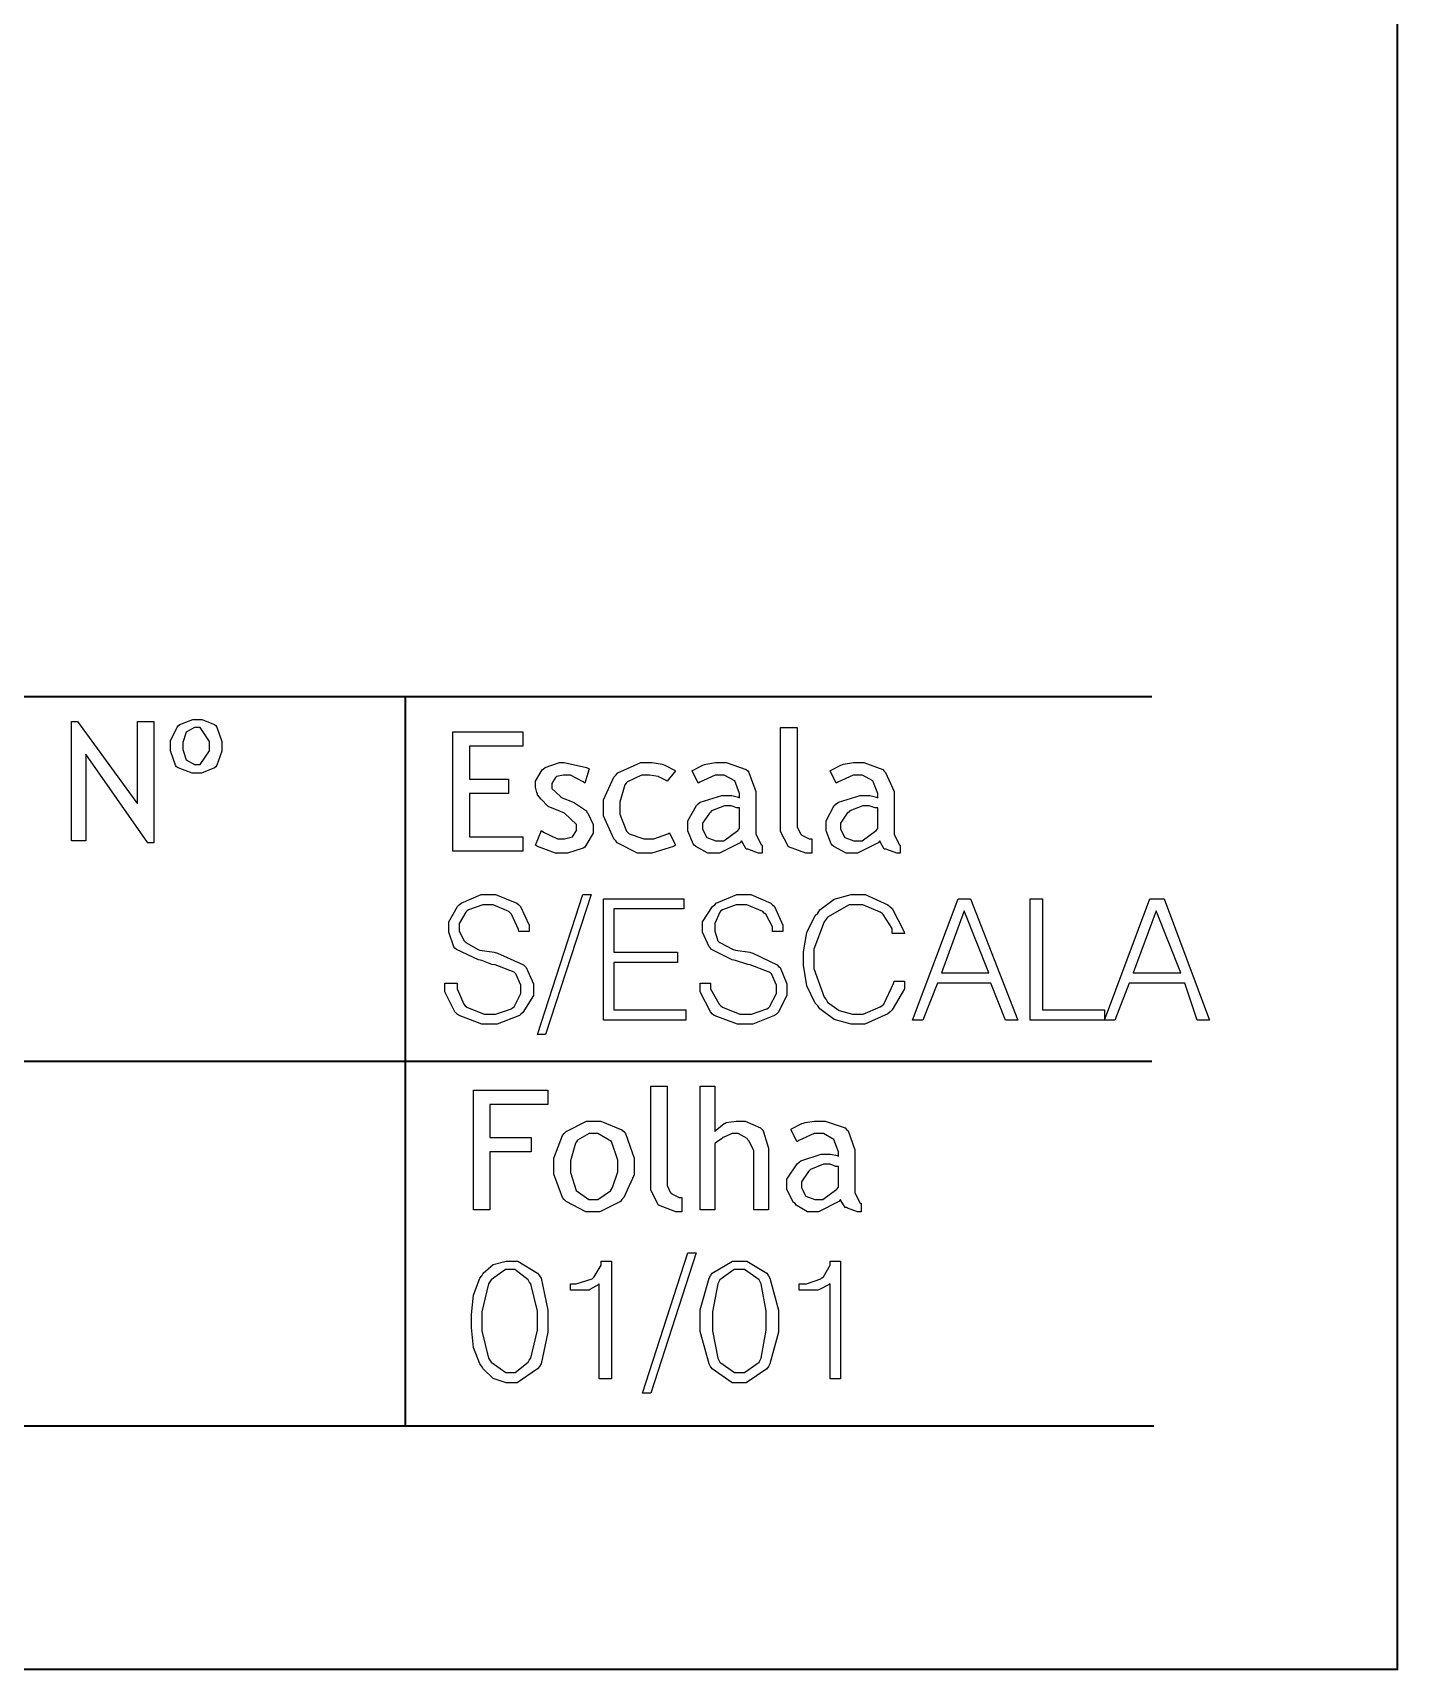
# Model space of a CAD drawing. Extents: x 0 to 210, y 0 to 297.
# Drawn here: x 182.29 to 210.38, y -0.41 to 33.28 of the extents above; entities that cross this region are included whole.
import ezdxf

# ---------------------------------------------------------------- set-up
doc = ezdxf.new("R2010")
doc.units = 0
doc.header["$MEASUREMENT"] = 0
for name, color, linetype in [('C00-00-00-BLACK', 7, 'Continuous'), ('C59-59-59', 251, 'Continuous'), ('CFF-7E-00', 30, 'Continuous')]:
    doc.layers.add(name, color=color, linetype=linetype)

msp = doc.modelspace()

# ---------------------------------------------------------------- linework, layer by layer
at = {"layer": 'C00-00-00-BLACK', "const_width": 0.0423}
msp.add_lwpolyline([(0.0427, -0.3886), (210.36, -0.3886), (210.36, 296.883), (0.0427, 296.883), (0.0427, -0.3886)], close=True, dxfattribs=at)
at = {"layer": 'C00-00-00-BLACK'}
for points in [[(184.658, 16.6109), (183.385, 18.434), (183.385, 16.6522), (183.089, 16.6522), (183.089, 19.1106), (183.216, 19.1106), (184.446, 17.4143), (184.446, 19.1106), (184.785, 19.1106), (184.785, 16.6109), (184.658, 16.6109)], [(185.126, 18.6035), (185.126, 18.7096), (185.263, 18.9949), (185.295, 19.0266), (185.316, 19.0486), (185.586, 19.1534), (185.677, 19.1534), (185.772, 19.1534), (186.035, 19.0486), (186.057, 19.0266), (186.078, 18.9949), (186.184, 18.7013), (186.184, 18.6035), (186.184, 18.4974), (186.078, 18.2108), (186.057, 18.1791), (186.035, 18.1584), (185.766, 18.0496), (185.677, 18.0496), (185.571, 18.0496), (185.286, 18.1584), (185.254, 18.1791), (185.232, 18.2108), (185.126, 18.5057), (185.126, 18.6035)], [(185.38, 18.6035), (185.38, 18.5333), (185.448, 18.3183), (185.619, 18.2218), (185.677, 18.2218), (185.74, 18.2218), (185.93, 18.5084), (185.93, 18.6035), (185.93, 18.6986), (185.74, 18.9839), (185.677, 18.9839), (185.619, 18.9839), (185.448, 18.8888), (185.38, 18.6752), (185.38, 18.6035)], [(191.276, 18.6035), (191.276, 17.9228), (192.079, 17.9228), (192.079, 17.6265), (191.276, 17.6265), (191.276, 16.7376), (192.378, 16.7376), (192.378, 16.4414), (190.937, 16.4414), (190.937, 18.8998), (192.378, 18.8998), (192.378, 18.6035), (191.276, 18.6035)], [(197.678, 16.9499), (197.678, 18.9839), (198.02, 18.9839), (198.02, 16.9912), (198.02, 16.9388), (198.093, 16.7914), (198.104, 16.7804), (198.114, 16.7707), (198.265, 16.6949), (198.316, 16.6949), (198.316, 16.3987), (198.196, 16.3987), (197.837, 16.5323), (197.678, 16.8465), (197.678, 16.9499)], [(192.633, 16.5681), (192.76, 16.8644), (192.801, 16.8327), (193.087, 16.6949), (193.183, 16.6949), (193.235, 16.6949), (193.394, 16.7376), (193.479, 16.8658), (193.479, 16.9072), (193.479, 16.9926), (193.235, 17.2255), (193.183, 17.2461), (193.151, 17.2572), (192.896, 17.3633), (192.887, 17.3729), (192.876, 17.3839), (192.77, 17.4901), (192.76, 17.4997), (192.749, 17.5107), (192.675, 17.5975), (192.675, 17.6265), (192.664, 17.6485), (192.633, 17.7602), (192.633, 17.796), (192.633, 17.8814), (192.77, 18.1157), (192.801, 18.1378), (192.833, 18.1598), (193.126, 18.2645), (193.226, 18.2645), (193.226, 18.2645), (193.682, 18.1598), (193.736, 18.1378), (193.652, 17.8387), (193.619, 17.8704), (193.354, 18.0082), (193.267, 18.0082), (193.213, 18.0082), (193.066, 17.9765), (193.056, 17.9655), (193.045, 17.9558), (192.971, 17.836), (192.971, 17.796), (192.971, 17.7326), (193.151, 17.5645), (193.183, 17.5424), (193.394, 17.457), (193.435, 17.4363), (193.682, 17.2682), (193.693, 17.2461), (193.713, 17.2255), (193.821, 16.9871), (193.821, 16.9072), (193.821, 16.8121), (193.672, 16.5571), (193.652, 16.5255), (193.619, 16.5048), (193.292, 16.3987), (193.183, 16.3987), (193.045, 16.3987), (192.675, 16.5365), (192.633, 16.5681)], [(195.516, 18.0923), (195.346, 17.88), (195.336, 17.8911), (195.199, 17.9558), (195.179, 17.9655), (195.156, 17.9765), (194.979, 18.0082), (194.921, 18.0082), (194.814, 18.0082), (194.529, 17.8704), (194.498, 17.8387), (194.476, 17.807), (194.371, 17.4501), (194.371, 17.3302), (194.371, 17.2034), (194.509, 16.8548), (194.54, 16.8217), (194.561, 16.801), (194.863, 16.6949), (194.963, 16.6949), (195.07, 16.6949), (195.358, 16.801), (195.389, 16.8217), (195.516, 16.5681), (195.473, 16.5365), (195.027, 16.3987), (194.879, 16.3987), (194.731, 16.3987), (194.318, 16.6109), (194.287, 16.6522), (194.244, 16.6949), (194.032, 17.1717), (194.032, 17.3302), (194.032, 17.4997), (194.244, 17.9669), (194.287, 18.0082), (194.328, 18.0509), (194.804, 18.2645), (194.963, 18.2645), (195.038, 18.2645), (195.241, 18.2328), (195.263, 18.2218), (195.294, 18.2122), (195.505, 18.1047), (195.516, 18.0923)], [(196.873, 16.6522), (196.842, 16.6109), (196.419, 16.3987), (196.278, 16.3987), (196.183, 16.3987), (195.93, 16.5365), (195.898, 16.5681), (195.876, 16.5902), (195.771, 16.8603), (195.771, 16.9499), (195.771, 17.067), (195.95, 17.3826), (195.982, 17.4143), (196.023, 17.4473), (196.47, 17.5838), (196.62, 17.5838), (196.672, 17.5838), (196.81, 17.5534), (196.832, 17.5424), (196.832, 17.6293), (196.736, 17.8869), (196.519, 18.0082), (196.447, 18.0082), (196.33, 18.0082), (196.014, 17.8608), (195.982, 17.8387), (195.855, 18.0923), (195.865, 18.1047), (196.077, 18.2122), (196.108, 18.2218), (196.14, 18.2328), (196.339, 18.2645), (196.405, 18.2645), (196.554, 18.2645), (196.969, 18.1253), (197, 18.0923), (197.021, 18.0606), (197.17, 17.672), (197.17, 17.5424), (197.17, 16.8644), (197.17, 16.7914), (197.274, 16.5792), (197.297, 16.5681), (197.297, 16.3987), (197.222, 16.3987), (197.021, 16.4744), (197, 16.4841), (196.969, 16.4841), (196.883, 16.6315), (196.873, 16.6522)], [(199.715, 16.6522), (199.683, 16.6109), (199.26, 16.3987), (199.12, 16.3987), (199.025, 16.3987), (198.771, 16.5365), (198.739, 16.5681), (198.717, 16.5902), (198.612, 16.8603), (198.612, 16.9499), (198.612, 17.067), (198.781, 17.3826), (198.823, 17.4143), (198.865, 17.4473), (199.311, 17.5838), (199.461, 17.5838), (199.514, 17.5838), (199.651, 17.5534), (199.674, 17.5424), (199.674, 17.6293), (199.577, 17.8869), (199.361, 18.0082), (199.289, 18.0082), (199.172, 18.0082), (198.855, 17.8608), (198.823, 17.8387), (198.696, 18.0923), (198.706, 18.1047), (198.918, 18.2122), (198.95, 18.2218), (198.971, 18.2328), (199.178, 18.2645), (199.248, 18.2645), (199.386, 18.2645), (199.778, 18.1253), (199.8, 18.0923), (199.832, 18.0606), (200.011, 17.672), (200.011, 17.5424), (200.011, 16.8644), (200.011, 16.7914), (200.117, 16.5792), (200.139, 16.5681), (200.139, 16.3987), (200.065, 16.3987), (199.864, 16.4744), (199.843, 16.4841), (199.81, 16.4841), (199.724, 16.6315), (199.715, 16.6522)], [(196.832, 17.3302), (196.778, 17.3302), (196.658, 17.3729), (196.62, 17.3729), (196.523, 17.3729), (196.257, 17.2682), (196.237, 17.2461), (196.215, 17.2255), (196.067, 17.0188), (196.067, 16.9499), (196.067, 16.8934), (196.157, 16.7225), (196.343, 16.6522), (196.405, 16.6522), (196.511, 16.6522), (196.799, 16.8658), (196.832, 16.9072), (196.832, 17.3302)], [(199.674, 17.3302), (199.62, 17.3302), (199.5, 17.3729), (199.461, 17.3729), (199.365, 17.3729), (199.099, 17.2682), (199.078, 17.2461), (199.045, 17.2255), (198.909, 17.0188), (198.909, 16.9499), (198.909, 16.8934), (198.998, 16.7225), (199.184, 16.6522), (199.248, 16.6522), (199.354, 16.6522), (199.64, 16.8658), (199.674, 16.9072), (199.674, 17.3302)], [(190.767, 13.7267), (191.021, 13.7267), (191.021, 13.6109), (191.159, 13.2926), (191.19, 13.2608), (191.222, 13.2292), (191.579, 13.0914), (191.699, 13.0914), (191.815, 13.0914), (192.143, 13.1975), (192.165, 13.2182), (192.197, 13.2402), (192.336, 13.5103), (192.336, 13.5999), (192.336, 13.6853), (192.229, 13.9182), (192.209, 13.9388), (192.198, 13.9499), (191.804, 14.1001), (191.74, 14.1097), (191.529, 14.1952), (191.466, 14.2062), (191.011, 14.417), (190.979, 14.4487), (190.958, 14.4708), (190.851, 14.7726), (190.851, 14.8718), (190.851, 14.9889), (191.032, 15.3059), (191.064, 15.3376), (191.105, 15.3693), (191.518, 15.5498), (191.656, 15.5498), (191.815, 15.5498), (192.25, 15.3693), (192.294, 15.3376), (192.326, 15.3059), (192.505, 14.9173), (192.505, 14.7877), (192.294, 14.7877), (192.283, 14.8305), (192.143, 15.1474), (192.122, 15.1681), (192.09, 15.2011), (191.764, 15.3376), (191.656, 15.3376), (191.55, 15.3376), (191.254, 15.2328), (191.233, 15.2108), (191.201, 15.1901), (191.064, 14.9517), (191.064, 14.8718), (191.064, 14.7987), (191.169, 14.5976), (191.19, 14.5755), (191.2, 14.5659), (191.455, 14.417), (191.487, 14.406), (191.783, 14.3647), (191.856, 14.344), (192.389, 14.1001), (192.421, 14.0684), (192.442, 14.0463), (192.591, 13.7115), (192.591, 13.5999), (192.591, 13.4731), (192.377, 13.1231), (192.336, 13.0914), (192.304, 13.0597), (191.849, 12.8805), (191.699, 12.8805), (191.529, 12.8805), (191.062, 13.0597), (191.021, 13.0914), (190.978, 13.1341), (190.767, 13.5475), (190.767, 13.6839), (190.767, 13.7267)], [(193.606, 15.5498), (193.778, 15.5498), (192.844, 12.6683), (192.675, 12.6683), (193.606, 15.5498)], [(196.024, 13.7267), (196.237, 13.7267), (196.237, 13.6109), (196.416, 13.2926), (196.447, 13.2608), (196.479, 13.2292), (196.839, 13.0914), (196.959, 13.0914), (197.075, 13.0914), (197.392, 13.1975), (197.425, 13.2182), (197.445, 13.2402), (197.594, 13.5103), (197.594, 13.5999), (197.594, 13.6853), (197.487, 13.9182), (197.466, 13.9388), (197.444, 13.9499), (197.052, 14.1001), (197, 14.1097), (196.747, 14.1952), (196.682, 14.2062), (196.257, 14.417), (196.237, 14.4487), (196.204, 14.4708), (196.067, 14.7726), (196.067, 14.8718), (196.067, 14.9889), (196.278, 15.3059), (196.321, 15.3376), (196.353, 15.3693), (196.774, 15.5498), (196.916, 15.5498), (197.063, 15.5498), (197.477, 15.3693), (197.509, 15.3376), (197.55, 15.3059), (197.721, 14.9173), (197.721, 14.7877), (197.509, 14.7877), (197.509, 14.8828), (197.371, 15.1474), (197.339, 15.1681), (197.308, 15.2011), (196.981, 15.3376), (196.873, 15.3376), (196.766, 15.3376), (196.479, 15.2328), (196.447, 15.2108), (196.426, 15.1901), (196.321, 14.9517), (196.321, 14.8718), (196.321, 14.7987), (196.383, 14.5976), (196.405, 14.5755), (196.426, 14.5659), (196.704, 14.417), (196.747, 14.406), (197.043, 14.3647), (197.106, 14.344), (197.604, 14.1001), (197.636, 14.0684), (197.667, 14.0463), (197.805, 13.7115), (197.805, 13.5999), (197.805, 13.4731), (197.626, 13.1231), (197.594, 13.0914), (197.551, 13.0597), (197.106, 12.8805), (196.959, 12.8805), (196.788, 12.8805), (196.31, 13.0597), (196.278, 13.0914), (196.235, 13.1341), (196.024, 13.5475), (196.024, 13.6839), (196.024, 13.7267)], [(200.011, 13.7694), (200.224, 13.7694), (200.224, 13.6109), (199.969, 13.1768), (199.927, 13.1341), (199.885, 13.0927), (199.406, 12.8805), (199.248, 12.8805), (199.131, 12.8805), (198.781, 12.9756), (198.484, 13.1975), (198.443, 13.2608), (198.389, 13.3146), (198.214, 13.6688), (198.147, 14.0959), (198.147, 14.2379), (198.147, 14.3702), (198.214, 14.7671), (198.389, 15.1157), (198.443, 15.1681), (198.484, 15.2328), (198.781, 15.4547), (199.131, 15.5498), (199.248, 15.5498), (199.417, 15.5498), (199.885, 15.339), (199.927, 15.2962), (199.969, 15.2645), (200.212, 14.7987), (200.224, 14.745), (199.97, 14.745), (199.97, 14.8511), (199.789, 15.1364), (199.758, 15.1681), (199.726, 15.1901), (199.366, 15.3376), (199.248, 15.3376), (199.088, 15.3376), (198.644, 15.084), (198.612, 15.0413), (198.57, 14.9889), (198.357, 14.4267), (198.357, 14.2379), (198.357, 14.0257), (198.57, 13.4414), (198.612, 13.3876), (198.644, 13.3353), (198.881, 13.1616), (199.155, 13.0914), (199.248, 13.0914), (199.374, 13.0914), (199.726, 13.2402), (199.758, 13.2608), (199.799, 13.2926), (200, 13.717), (200.011, 13.7694)], [(194.032, 12.9646), (194.032, 15.4643), (195.685, 15.4643), (195.685, 15.2535), (194.244, 15.2535), (194.244, 14.3647), (195.559, 14.3647), (195.559, 14.1525), (194.244, 14.1525), (194.244, 13.1768), (195.728, 13.1768), (195.728, 12.9646), (194.032, 12.9646)], [(200.393, 12.9646), (201.327, 15.4643), (201.581, 15.4643), (202.557, 12.9646), (202.303, 12.9646), (202.004, 13.7267), (200.903, 13.7267), (200.604, 12.9646), (200.393, 12.9646)], [(200.988, 13.9388), (201.961, 13.9388), (201.454, 15.2108), (200.988, 13.9388)], [(202.811, 12.9646), (202.811, 15.4643), (203.065, 15.4643), (203.065, 13.1768), (204.338, 13.1768), (204.338, 12.9646), (202.811, 12.9646)], [(204.338, 12.9646), (205.271, 15.4643), (205.567, 15.4643), (206.499, 12.9646), (206.246, 12.9646), (205.992, 13.7267), (204.845, 13.7267), (204.549, 12.9646), (204.338, 12.9646)], [(204.931, 13.9388), (205.907, 13.9388), (205.399, 15.2108), (204.931, 13.9388)], [(191.699, 11.2269), (191.699, 10.5489), (192.548, 10.5489), (192.548, 10.2526), (191.699, 10.2526), (191.699, 9.0647), (191.36, 9.0647), (191.36, 11.5232), (192.887, 11.5232), (192.887, 11.2269), (191.699, 11.2269)], [(195.006, 9.5732), (195.006, 11.6072), (195.346, 11.6072), (195.346, 9.6146), (195.346, 9.5622), (195.41, 9.4148), (195.432, 9.4038), (195.442, 9.3941), (195.592, 9.3183), (195.643, 9.3183), (195.643, 9.022), (195.523, 9.022), (195.165, 9.1557), (195.006, 9.4699), (195.006, 9.5732)], [(197.128, 9.0647), (197.128, 10.2099), (197.128, 10.2843), (197.021, 10.4855), (197, 10.5062), (196.989, 10.5282), (196.807, 10.6329), (196.747, 10.6329), (196.682, 10.6329), (196.511, 10.5599), (196.49, 10.5489), (196.479, 10.5392), (196.33, 10.4331), (196.321, 10.4221), (196.321, 9.0647), (196.024, 9.0647), (196.024, 11.6072), (196.321, 11.6072), (196.321, 10.6757), (196.33, 10.6867), (196.514, 10.8355), (196.536, 10.8452), (196.557, 10.8562), (196.763, 10.8879), (196.832, 10.8879), (196.948, 10.8879), (197.265, 10.7501), (197.297, 10.7184), (197.317, 10.6867), (197.425, 10.3298), (197.425, 10.2099), (197.425, 9.0647), (197.128, 9.0647)], [(193.014, 9.9535), (193.014, 10.1244), (193.193, 10.5916), (193.226, 10.6329), (193.267, 10.6757), (193.682, 10.8879), (193.821, 10.8879), (193.979, 10.8879), (194.412, 10.7074), (194.455, 10.6757), (194.487, 10.6343), (194.667, 10.1244), (194.667, 9.9535), (194.667, 9.7855), (194.455, 9.3197), (194.414, 9.277), (194.382, 9.2356), (193.96, 9.022), (193.821, 9.022), (193.672, 9.022), (193.267, 9.2356), (193.226, 9.277), (193.193, 9.3197), (193.014, 9.7951), (193.014, 9.9535)], [(198.909, 9.277), (198.877, 9.2356), (198.456, 9.022), (198.316, 9.022), (198.231, 9.022), (197.998, 9.1598), (197.977, 9.1915), (197.944, 9.2136), (197.805, 9.4837), (197.805, 9.5732), (197.805, 9.6904), (198.019, 10.0087), (198.061, 10.0404), (198.093, 10.0735), (198.513, 10.2099), (198.654, 10.2099), (198.706, 10.2099), (198.844, 10.1796), (198.866, 10.1685), (198.866, 10.2554), (198.771, 10.5131), (198.556, 10.6329), (198.486, 10.6329), (198.369, 10.6329), (198.052, 10.4869), (198.02, 10.4648), (197.89, 10.7184), (197.9, 10.7294), (198.115, 10.8355), (198.147, 10.8452), (198.179, 10.8562), (198.377, 10.8879), (198.443, 10.8879), (198.591, 10.8879), (199.004, 10.7501), (199.035, 10.7184), (199.067, 10.6867), (199.205, 10.2981), (199.205, 10.1685), (199.205, 9.4878), (199.205, 9.4148), (199.31, 9.2025), (199.332, 9.1915), (199.332, 9.022), (199.257, 9.022), (199.056, 9.0978), (199.035, 9.1075), (199.004, 9.1075), (198.918, 9.2563), (198.909, 9.277)], [(193.353, 9.9535), (193.353, 9.8295), (193.474, 9.4575), (193.734, 9.277), (193.821, 9.277), (193.916, 9.277), (194.179, 9.4561), (194.201, 9.4878), (194.222, 9.5195), (194.328, 9.8461), (194.328, 9.9535), (194.328, 10.0831), (194.2, 10.469), (193.915, 10.6329), (193.821, 10.6329), (193.736, 10.6329), (193.5, 10.4965), (193.479, 10.4648), (193.457, 10.4331), (193.353, 10.0735), (193.353, 9.9535)], [(198.866, 9.9535), (198.812, 9.9535), (198.693, 9.9991), (198.654, 9.9991), (198.559, 9.9991), (198.294, 9.8916), (198.273, 9.8695), (198.252, 9.8489), (198.104, 9.6421), (198.104, 9.5732), (198.104, 9.5168), (198.194, 9.3459), (198.38, 9.277), (198.443, 9.277), (198.548, 9.277), (198.834, 9.4892), (198.866, 9.5305), (198.866, 9.9535)], [(195.771, 8.1759), (195.941, 8.1759), (195.006, 5.2917), (194.837, 5.2917), (195.771, 8.1759)], [(191.317, 6.7758), (191.317, 6.9095), (191.359, 7.3064), (191.487, 7.655), (191.529, 7.7074), (191.561, 7.7611), (191.761, 7.9375), (192.031, 8.0064), (192.122, 8.0064), (192.271, 8.0064), (192.675, 7.7611), (192.717, 7.7074), (192.749, 7.655), (192.887, 6.9963), (192.887, 6.7758), (192.887, 6.5429), (192.749, 5.8952), (192.717, 5.8415), (192.675, 5.7892), (192.26, 5.5039), (192.122, 5.5039), (192.031, 5.5039), (191.761, 5.5948), (191.561, 5.7892), (191.529, 5.8415), (191.487, 5.8952), (191.359, 6.2315), (191.317, 6.6408), (191.317, 6.7758)], [(191.529, 6.7758), (191.529, 6.5746), (191.667, 6.0138), (191.699, 5.971), (191.72, 5.9283), (192.022, 5.7147), (192.122, 5.7147), (192.217, 5.7147), (192.483, 5.9283), (192.505, 5.971), (192.537, 6.0138), (192.675, 6.5857), (192.675, 6.7758), (192.675, 6.977), (192.537, 7.5393), (192.505, 7.5806), (192.483, 7.6233), (192.212, 7.8341), (192.122, 7.8341), (192.016, 7.8341), (191.72, 7.6233), (191.699, 7.5806), (191.667, 7.5393), (191.529, 6.9674), (191.529, 6.7758)], [(193.948, 5.5879), (193.948, 7.5379), (193.937, 7.5282), (193.756, 7.4221), (193.736, 7.4111), (193.65, 7.4111), (193.457, 7.4111), (193.394, 7.4111), (193.353, 7.4111), (193.353, 7.5379), (193.353, 7.5379), (193.47, 7.5379), (193.799, 7.644), (193.821, 7.6647), (193.842, 7.6867), (193.989, 7.9265), (193.989, 8.0064), (194.201, 8.0064), (194.201, 5.5879), (193.948, 5.5879)], [(196.024, 6.7758), (196.024, 7.0087), (196.204, 7.655), (196.237, 7.7074), (196.269, 7.7611), (196.69, 8.0064), (196.832, 8.0064), (196.979, 8.0064), (197.392, 7.7611), (197.425, 7.7074), (197.456, 7.655), (197.636, 6.9963), (197.636, 6.7758), (197.636, 6.5429), (197.456, 5.8952), (197.425, 5.8415), (197.392, 5.7892), (196.971, 5.5039), (196.832, 5.5039), (196.683, 5.5039), (196.269, 5.7892), (196.237, 5.8415), (196.204, 5.8952), (196.024, 6.5567), (196.024, 6.7758)], [(196.278, 6.7758), (196.278, 6.5746), (196.383, 6.0138), (196.405, 5.971), (196.426, 5.9283), (196.73, 5.7147), (196.832, 5.7147), (196.937, 5.7147), (197.233, 5.9283), (197.255, 5.971), (197.276, 6.0138), (197.382, 6.5857), (197.382, 6.7758), (197.382, 6.977), (197.276, 7.5393), (197.255, 7.5806), (197.233, 7.6233), (196.931, 7.8341), (196.832, 7.8341), (196.725, 7.8341), (196.426, 7.6233), (196.405, 7.5806), (196.383, 7.5393), (196.278, 6.9674), (196.278, 6.7758)], [(198.696, 5.5879), (198.696, 7.5379), (198.675, 7.5282), (198.475, 7.4221), (198.443, 7.4111), (198.443, 7.4111), (198.188, 7.4111), (198.104, 7.4111), (198.061, 7.4111), (198.061, 7.5379), (198.104, 7.5379), (198.209, 7.5379), (198.505, 7.644), (198.527, 7.6647), (198.559, 7.6867), (198.696, 7.9265), (198.696, 8.0064), (198.909, 8.0064), (198.909, 5.5879), (198.696, 5.5879)]]:
    msp.add_lwpolyline(points, close=True, dxfattribs=at)
at = {"layer": 'C59-59-59', "const_width": 0.0423}
for points in [[(189.96, 12.1185), (189.96, 19.6191)], [(168.415, 12.1185), (205.314, 12.1185)], [(189.96, 4.6137), (189.96, 12.1185)]]:
    msp.add_lwpolyline(points, dxfattribs=at)
at = {"layer": 'CFF-7E-00', "const_width": 0.0423}
for points in [[(51.4036, 19.6191), (205.314, 19.6191)], [(5.0478, 4.6137), (205.357, 4.6137)]]:
    msp.add_lwpolyline(points, dxfattribs=at)

doc.saveas('drawing.dxf')
